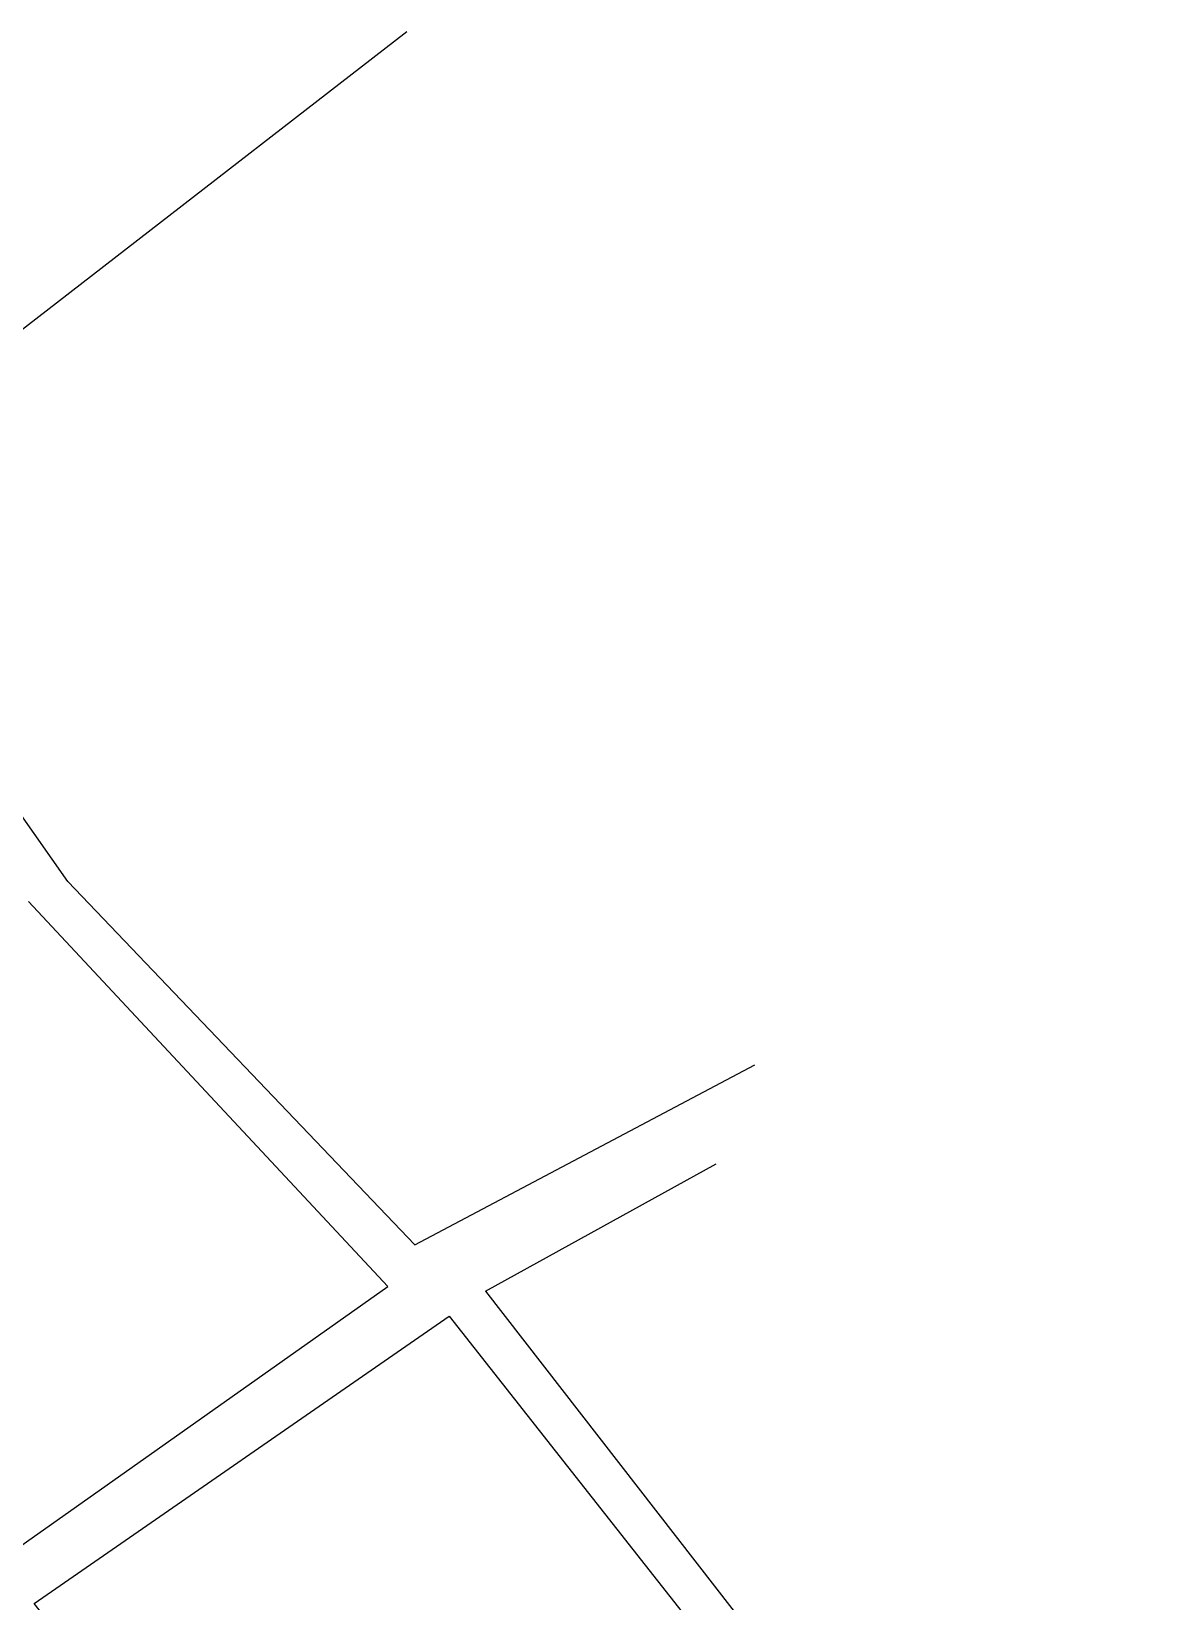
# Model space of a CAD drawing. Header units: metres. Extents: x 759886 to 760765, y 8424917 to 8425860.
# Drawn here: x 760053.6 to 760139.1, y 8425706.4 to 8425824.8 of the extents above; entities that cross this region are included whole.
import ezdxf

# ---------------------------------------------------------------- set-up
doc = ezdxf.new("R2010")
doc.units = ezdxf.units.M

msp = doc.modelspace()

# ---------------------------------------------------------------- linework, layer by layer
at = {"flags": 128}
for points in [[(760056.34107, 8425760.70957), (760036.1909, 8425789.4128), (760081.89454, 8425824.80796)], [(760056.34107, 8425760.70957), (760082.51128, 8425733.32791), (760089.7779, 8425737.17097)], [(760051.35253, 8425709.60288), (760080.4568, 8425730.18825), (760053.37936, 8425759.21154)], [(760089.7779, 8425737.17097), (760108.13571, 8425746.87976)], [(760087.8305, 8425729.82181), (760105.22161, 8425739.42714)], [(760087.8305, 8425729.82181), (760133.86842, 8425670.52789), (760139.10094, 8425674.05097)], [(760101.56434, 8425649.85893), (760098.27898, 8425649.85893), (760053.81925, 8425706.2764), (760085.09097, 8425727.95457), (760131.28152, 8425669.25539), (760101.56434, 8425649.85893)]]:
    msp.add_lwpolyline(points, dxfattribs=at)

doc.saveas('drawing.dxf')
